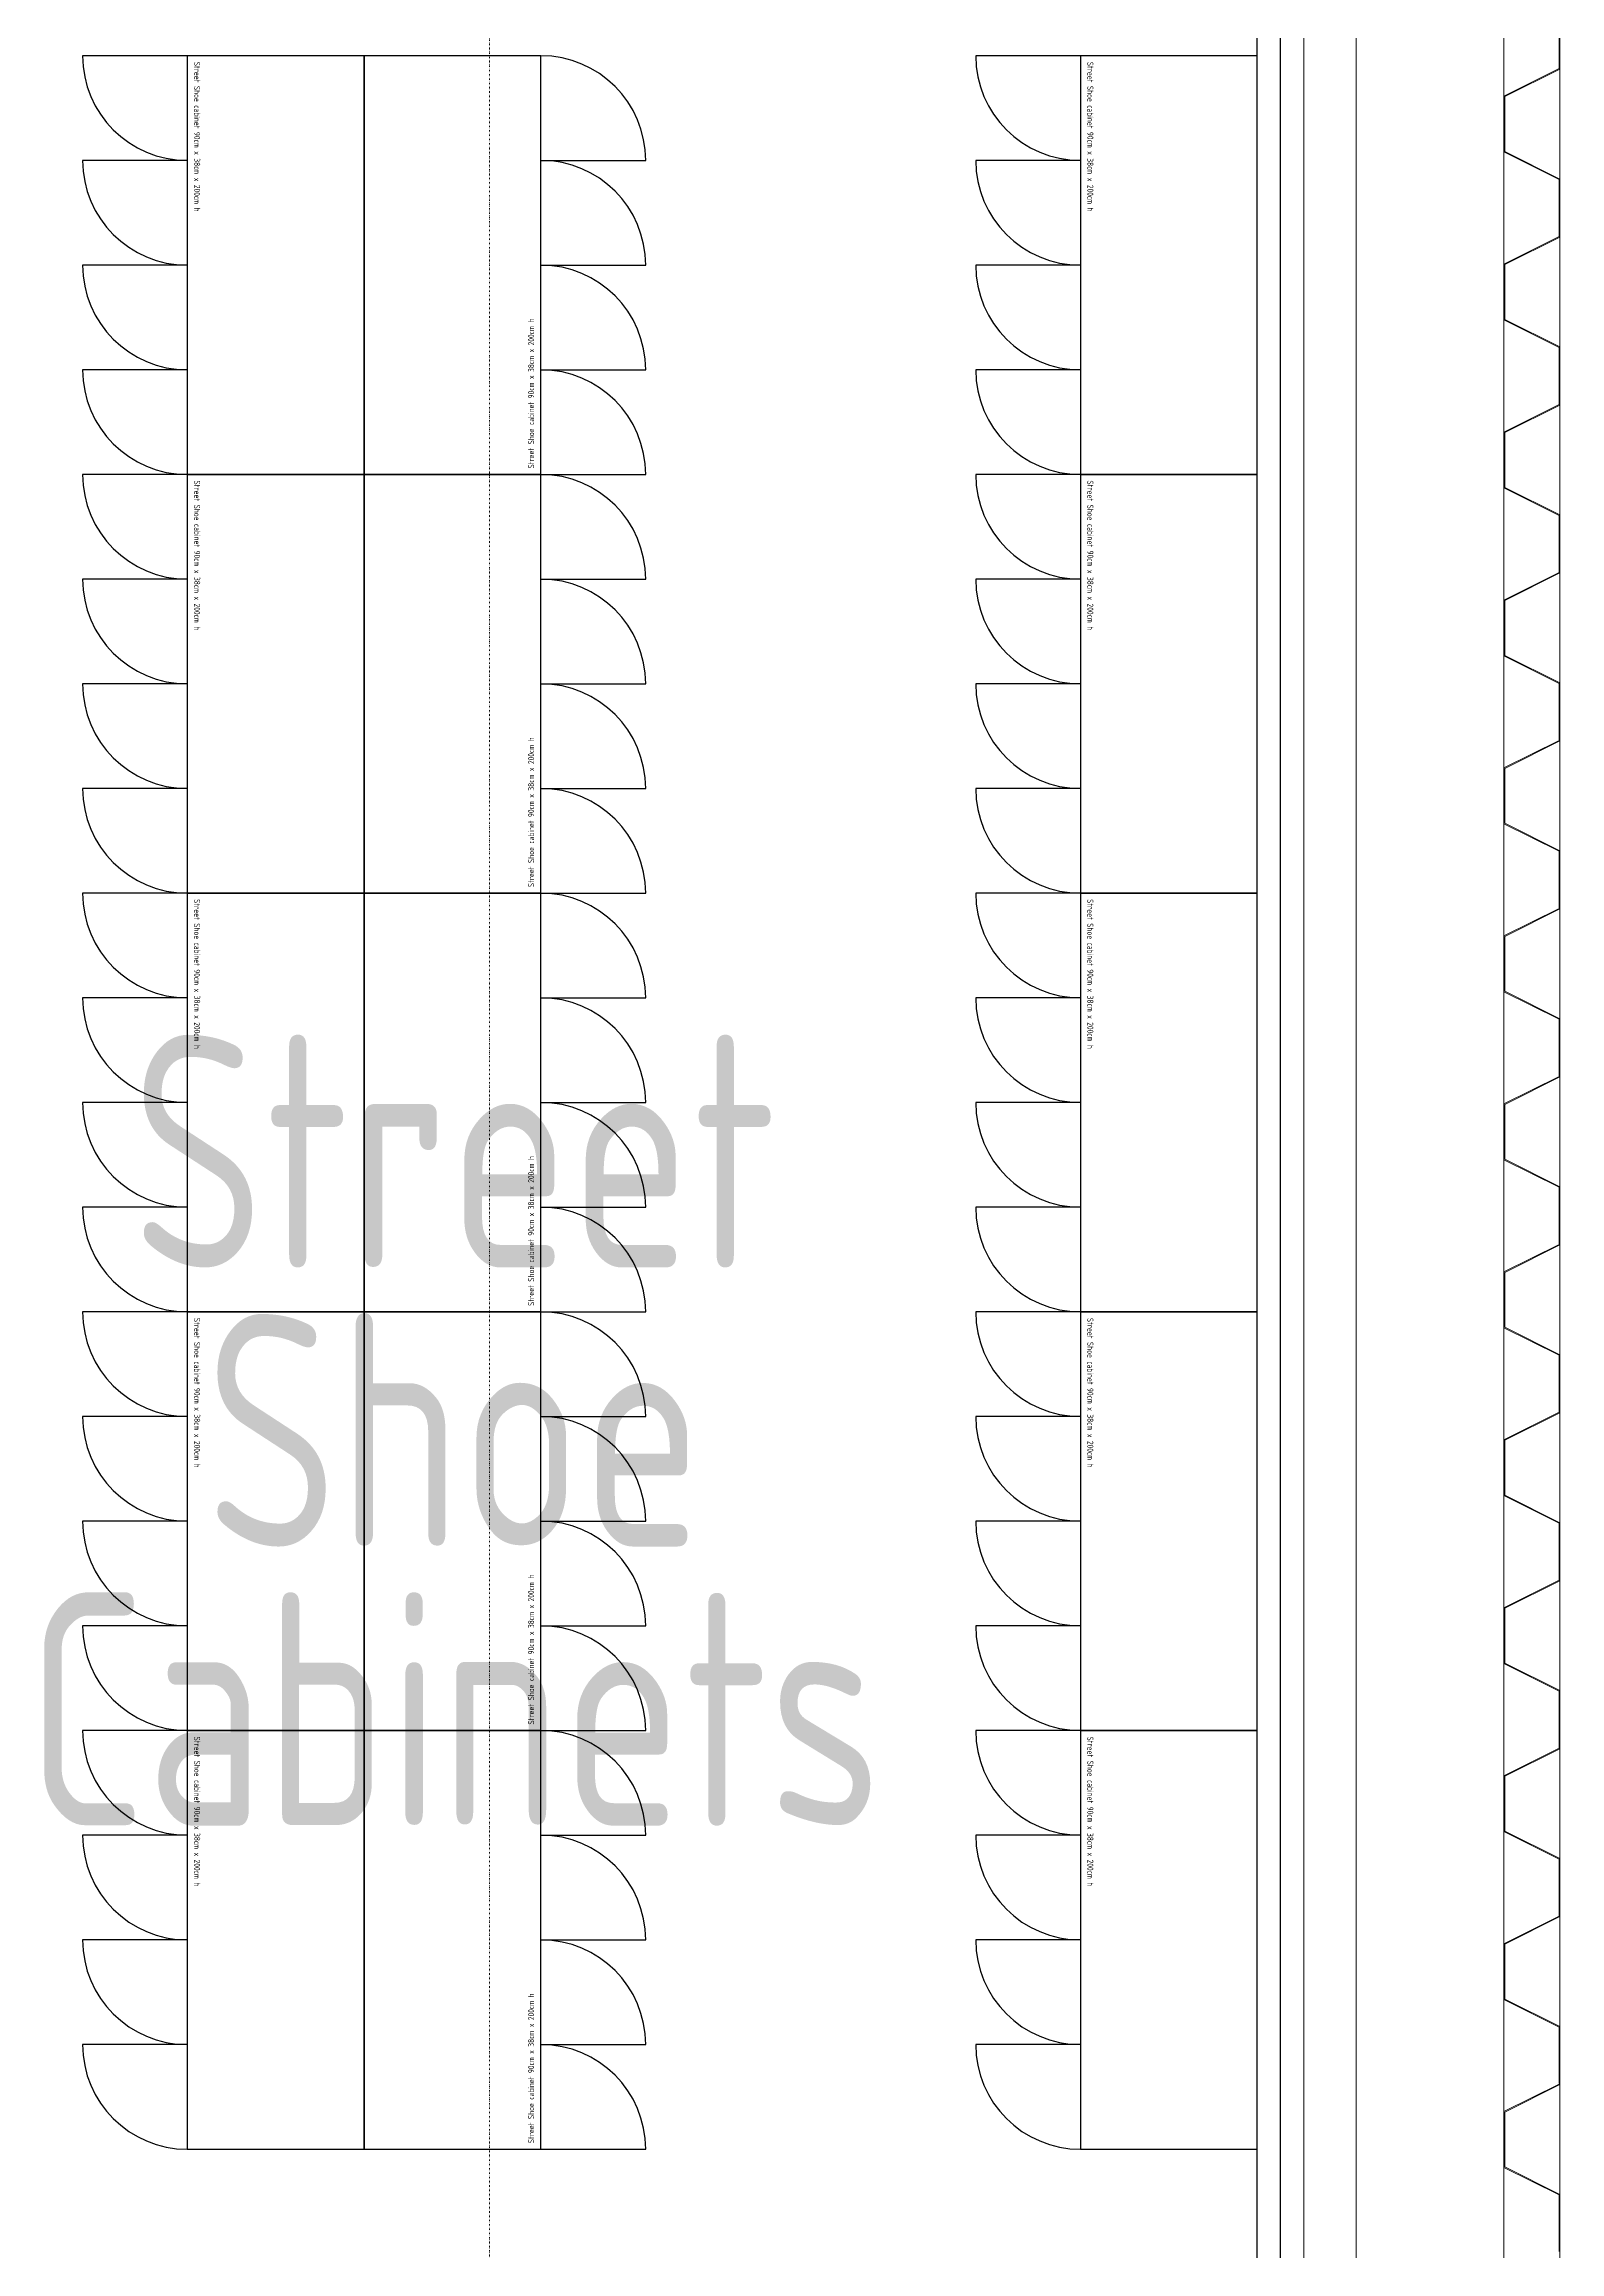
# Model space of a CAD drawing. Extents: x -32000 to 290600, y -29000 to 131250.
# Drawn here: x 260643 to 263900, y 8304 to 13050 of the extents above; entities that cross this region are included whole.
import ezdxf
from ezdxf.enums import TextEntityAlignment as Align

# ---------------------------------------------------------------- set-up
doc = ezdxf.new("R2010")
doc.units = 0
doc.header["$LTSCALE"] = 10
for name, pattern in [('H12PL3$0$JJP_三點線', [0.9, 0.3, -0.15, 0, -0.15, 0, -0.15, 0, -0.15]), ('H12PL3$0$JJP_虛線(退縮線、投影線、地下室範圍、非屬本工程、圖面分區)', [0.45, 0.3, -0.15]), ('XFM7P30ICA$0$H12PL3$0$JJP_三點線', [0.9, 0.3, -0.15, 0, -0.15, 0, -0.15, 0, -0.15]), ('XFM7P30ICA$0$H12PL3$0$JJP_虛線(退縮線、投影線、地下室範圍、非屬本工程、圖面分區)', [0.45, 0.3, -0.15])]:
    doc.linetypes.add(name, pattern=pattern)
for name, color, linetype in [('H12PL3$0$A-WALL-EX', 252, 'Continuous'), ('H12PL3$0$A-WALL-IN', 252, 'Continuous'), ('H12PL3$0$S-GRID', 252, 'Continuous'), ('XFDP30$0$A-CR-TXT', 2, 'Continuous'), ('XFDP30$0$A-W-P1S (50K)', 2, 'Continuous'), ('XFDP30$0$B-Eq pattern (Belong to quotation) (50K)', 2, 'Continuous'), ('XFM7P30ICA$0$H12PL3$0$A-WALL-EX', 252, 'Continuous'), ('XFM7P30ICA$0$H12PL3$0$A-WALL-IN', 252, 'Continuous'), ('XFM7P30ICA$0$H12PL3$0$Hattch', 252, 'Continuous'), ('XFM7P30ICA$0$H12PL3$0$S-GRID', 252, 'Continuous'), ('XFM7P30ICA$0$XFDP30$0$A-CR-TXT', 2, 'Continuous'), ('XFM7P30ICA$0$XFDP30$0$A-W-P1S (50K)', 2, 'Continuous'), ('XFM7P30ICA$0$XFDP30$0$B-Eq pattern (Belong to quotation)', 2, 'Continuous')]:
    doc.layers.add(name, color=color, linetype=linetype)
doc.styles.add('XFDP30$0$AA-TXT', font='isocp.shx', dxfattribs={"width": 0.8, "bigfont": 'china.shx'})
doc.styles.add('XFM7P30ICA$0$XFDP30$0$AA-TXT', font='isocp.shx', dxfattribs={"width": 0.8, "bigfont": 'china.shx'})

# ---------------------------------------------------------------- blocks, each defined once
blk = doc.blocks.new('XFDP30$0$~street shoe cabinet_900x380')
for p, q in [((900, 380), (0, 380)), ((0, 380), (0, 0)), ((900, 0), (900, 380)), ((0, 0), (900, 0)), ((675, 0), (675, -225)), ((0, 0), (0, -225)), ((225, 0), (225, -225)), ((450, 0), (450, -225))]:
    blk.add_line(p, q)
for centre in [(0, 0), (225, 0), (450, 0), (675, 0)]:
    blk.add_arc(centre, 225, 270, 0)
at = {"color": 1, "style": 'XFDP30$0$AA-TXT', "width": 0.8}
blk.add_text('Street Shoe cabinet 90cm x 38cm x 200cm h', height=13, dxfattribs=at).set_placement((12.8, 14.7))
blk = doc.blocks.new('XFDP30')
at = {"layer": 'XFDP30$0$A-W-P1S (50K)'}
for p, q in [((263300, -2050), (263300, 19850)), ((263250, -2000), (263250, 19800))]:
    blk.add_line(p, q, dxfattribs=at)
at = {"layer": 'XFDP30$0$B-Eq pattern (Belong to quotation) (50K)'}
for p, rotation in [((260950.7, 13025), 270), ((261710.7, 12125), 90), ((262870, 13025), 270), ((260950.7, 12125), 270), ((261710.7, 11225), 90), ((262870, 12125), 270), ((260950.7, 11225), 270), ((261710.7, 10325), 90), ((262870, 11225), 270), ((260950.7, 10325), 270), ((261710.7, 9425), 90), ((262870, 10325), 270), ((260950.7, 9425), 270), ((261710.7, 8525), 90), ((262870, 9425), 270)]:
    blk.add_blockref('XFDP30$0$~street shoe cabinet_900x380', p, dxfattribs=dict(at, rotation=rotation))
at = {"layer": 'XFDP30$0$A-CR-TXT', "style": 'XFDP30$0$AA-TXT', "width": 0.8}
for s, p in [('Street', (261524.3, 10420.5)), ('Shoe', (261524.3, 9820.5)), ('Cabinets', (261524.3, 9220.5))]:
    blk.add_text(s, height=500, dxfattribs=at).set_placement(p, align=Align.CENTER)
blk = doc.blocks.new('H12PL3')
at = {"layer": 'H12PL3$0$A-WALL-EX', "linetype": 'H12PL3$0$JJP_虛線(退縮線、投影線、地下室範圍、非屬本工程、圖面分區)', "lineweight": 0}
blk.add_line((263900, -2530), (263900, 30380), dxfattribs=at)
at = {"layer": 'H12PL3$0$A-WALL-EX', "linetype": 'H12PL3$0$JJP_虛線(退縮線、投影線、地下室範圍、非屬本工程、圖面分區)', "lineweight": 0, "flags": 128}
for points in [[(263900.03, -2650.03), (263900.03, 30500)], [(263780, 30380), (263780, -2530)], [(263780, 30380), (263780, -2530)], [(263900, -2650), (263900, 30380)]]:
    blk.add_lwpolyline(points, dxfattribs=at)
at = {"layer": 'H12PL3$0$A-WALL-EX', "lineweight": 0, "flags": 128}
for points in [[(263780, 21050), (263780, -2530)], [(263900, -2650), (263900, 21050)]]:
    blk.add_lwpolyline(points, dxfattribs=at)
at = {"layer": 'H12PL3$0$A-WALL-IN', "lineweight": 0, "flags": 128}
for points in [[(263350, 26150), (263350, -2100)], [(263462.5, -2100), (263462.5, 26150)]]:
    blk.add_lwpolyline(points, dxfattribs=at)
at = {"layer": 'H12PL3$0$S-GRID', "linetype": 'H12PL3$0$JJP_三點線', "lineweight": 0}
blk.add_line((261600, 128250), (261600, -28000), dxfattribs=at)
blk.add_blockref('XFDP30', (0, 0))
blk = doc.blocks.new('XFM7P30ICA$0$XFDP30$0$~street shoe cabinet_900x380')
for p, q in [((900, 380), (0, 380)), ((0, 380), (0, 0)), ((900, 0), (900, 380)), ((0, 0), (900, 0)), ((675, 0), (675, -225)), ((0, 0), (0, -225)), ((225, 0), (225, -225)), ((450, 0), (450, -225))]:
    blk.add_line(p, q)
for centre in [(0, 0), (225, 0), (450, 0), (675, 0)]:
    blk.add_arc(centre, 225, 270, 0)
at = {"color": 1, "style": 'XFM7P30ICA$0$XFDP30$0$AA-TXT', "width": 0.8}
blk.add_text('Street Shoe cabinet 90cm x 38cm x 200cm h', height=13, dxfattribs=at).set_placement((12.8, 14.7))
blk = doc.blocks.new('XFM7P30ICA$0$XFDP30')
at = {"layer": 'XFM7P30ICA$0$XFDP30$0$A-W-P1S (50K)'}
for p, q in [((263300, -2050), (263300, 19850)), ((263250, -2000), (263250, 19800))]:
    blk.add_line(p, q, dxfattribs=at)
at = {"layer": 'XFM7P30ICA$0$XFDP30$0$B-Eq pattern (Belong to quotation)'}
for p, rotation in [((260950.7, 13025), 270), ((261710.7, 12125), 90), ((262870, 13025), 270), ((260950.7, 12125), 270), ((261710.7, 11225), 90), ((262870, 12125), 270), ((260950.7, 11225), 270), ((261710.7, 10325), 90), ((262870, 11225), 270), ((260950.7, 10325), 270), ((261710.7, 9425), 90), ((262870, 10325), 270), ((260950.7, 9425), 270), ((261710.7, 8525), 90), ((262870, 9425), 270)]:
    blk.add_blockref('XFM7P30ICA$0$XFDP30$0$~street shoe cabinet_900x380', p, dxfattribs=dict(at, rotation=rotation))
at = {"layer": 'XFM7P30ICA$0$XFDP30$0$A-CR-TXT', "style": 'XFM7P30ICA$0$XFDP30$0$AA-TXT', "width": 0.8}
for s, p in [('Street', (261524.3, 10420.5)), ('Shoe', (261524.3, 9820.5)), ('Cabinets', (261524.3, 9220.5))]:
    blk.add_text(s, height=500, dxfattribs=at).set_placement(p, align=Align.CENTER)
blk = doc.blocks.new('XFM7P30ICA$0$H12PL3')
at = {"layer": 'XFM7P30ICA$0$H12PL3$0$A-WALL-EX', "linetype": 'XFM7P30ICA$0$H12PL3$0$JJP_虛線(退縮線、投影線、地下室範圍、非屬本工程、圖面分區)', "lineweight": 0}
blk.add_line((263900, -2530), (263900, 30380), dxfattribs=at)
at = {"layer": 'XFM7P30ICA$0$H12PL3$0$A-WALL-EX', "linetype": 'XFM7P30ICA$0$H12PL3$0$JJP_虛線(退縮線、投影線、地下室範圍、非屬本工程、圖面分區)', "lineweight": 0, "flags": 128}
for points in [[(263900.03, -2650.03), (263900.03, 30500)], [(263780, 30380), (263780, -2530)], [(263780, 30380), (263780, -2530)], [(263900, -2650), (263900, 30380)]]:
    blk.add_lwpolyline(points, dxfattribs=at)
at = {"layer": 'XFM7P30ICA$0$H12PL3$0$A-WALL-EX', "lineweight": 0, "flags": 128}
for points in [[(263780, 21050), (263780, -2530)], [(263900, -2650), (263900, 21050)]]:
    blk.add_lwpolyline(points, dxfattribs=at)
at = {"layer": 'XFM7P30ICA$0$H12PL3$0$A-WALL-IN', "lineweight": 0, "flags": 128}
for points in [[(263462.5, -2100), (263462.5, 26300)], [(263350, 21850), (263350, -2100)]]:
    blk.add_lwpolyline(points, dxfattribs=at)
at = {"layer": 'XFM7P30ICA$0$H12PL3$0$Hattch', "lineweight": 0}
for p, q in [((263898.32, 12998.42), (263898.32, 13120.1)), ((263900, 13121.14), (263900, 12997.38)), ((263780, 12938.22), (263898.32, 12997.38)), ((263781.68, 12937.18), (263900, 12996.34)), ((263780, 12818.22), (263780, 12938.22)), ((263781.68, 12819.26), (263781.68, 12937.18)), ((263780, 12818.22), (263898.32, 12759.06)), ((263781.68, 12819.26), (263900, 12760.1)), ((263898.32, 12637.38), (263898.32, 12759.06)), ((263900, 12760.1), (263900, 12636.34)), ((263780, 12577.18), (263898.32, 12636.34)), ((263781.68, 12576.14), (263900, 12635.3)), ((263780, 12457.18), (263780, 12577.18)), ((263781.68, 12458.22), (263781.68, 12576.14)), ((263780, 12457.18), (263898.32, 12398.02)), ((263781.68, 12458.22), (263900, 12399.06)), ((263898.32, 12276.34), (263898.32, 12398.02)), ((263900, 12399.06), (263900, 12275.3)), ((263780, 12216.14), (263898.32, 12275.3)), ((263781.68, 12215.1), (263900, 12274.26)), ((263780, 12096.14), (263780, 12216.14)), ((263781.68, 12097.18), (263781.68, 12215.1)), ((263780, 12096.14), (263898.32, 12036.98)), ((263781.68, 12097.18), (263900, 12038.02)), ((263898.32, 11915.3), (263898.32, 12036.98)), ((263900, 12038.02), (263900, 11914.26)), ((263780, 11855.1), (263898.32, 11914.26)), ((263781.68, 11854.07), (263900, 11913.23)), ((263780, 11735.1), (263780, 11855.1)), ((263781.68, 11736.14), (263781.68, 11854.07)), ((263780, 11735.1), (263898.32, 11675.94)), ((263781.68, 11736.14), (263900, 11676.98)), ((263898.32, 11554.26), (263898.32, 11675.94)), ((263900, 11676.98), (263900, 11553.23)), ((263780, 11494.07), (263898.32, 11553.23)), ((263781.68, 11493.03), (263900, 11552.19)), ((263780, 11374.07), (263780, 11494.07)), ((263781.68, 11375.1), (263781.68, 11493.03)), ((263780, 11374.07), (263898.32, 11314.91)), ((263781.68, 11375.1), (263900, 11315.94)), ((263898.32, 11193.23), (263898.32, 11314.91)), ((263900, 11315.94), (263900, 11192.19)), ((263780, 11133.03), (263898.32, 11192.19)), ((263781.68, 11131.99), (263900, 11191.15)), ((263780, 11013.03), (263780, 11133.03)), ((263781.68, 11014.07), (263781.68, 11131.99)), ((263780, 11013.03), (263898.32, 10953.87)), ((263781.68, 11014.07), (263900, 10954.91)), ((263898.32, 10832.19), (263898.32, 10953.87)), ((263900, 10954.91), (263900, 10831.15)), ((263780, 10771.99), (263898.32, 10831.15)), ((263781.68, 10770.95), (263900, 10830.11)), ((263780, 10651.99), (263780, 10771.99)), ((263781.68, 10653.03), (263781.68, 10770.95)), ((263780, 10651.99), (263898.32, 10592.83)), ((263781.68, 10653.03), (263900, 10593.87)), ((263898.32, 10471.15), (263898.32, 10592.83)), ((263900, 10593.87), (263900, 10470.11)), ((263780, 10410.95), (263898.32, 10470.11)), ((263781.68, 10409.91), (263900, 10469.07)), ((263780, 10290.95), (263780, 10410.95)), ((263781.68, 10291.99), (263781.68, 10409.91)), ((263780, 10290.95), (263898.32, 10231.79)), ((263781.68, 10291.99), (263900, 10232.83)), ((263898.32, 10110.11), (263898.32, 10231.79)), ((263900, 10232.83), (263900, 10109.07)), ((263780, 10049.91), (263898.32, 10109.07)), ((263781.68, 10048.87), (263900, 10108.03)), ((263780, 9929.91), (263780, 10049.91)), ((263781.68, 9930.95), (263781.68, 10048.87)), ((263780, 9929.91), (263898.32, 9870.75)), ((263781.68, 9930.95), (263900, 9871.79)), ((263900, 9871.79), (263900, 9748.03)), ((263898.32, 9749.07), (263898.32, 9870.75)), ((263780, 9688.87), (263898.32, 9748.03)), ((263781.68, 9687.84), (263900, 9747)), ((263780, 9568.87), (263780, 9688.87)), ((263781.68, 9569.91), (263781.68, 9687.84)), ((263780, 9568.87), (263898.32, 9509.71)), ((263781.68, 9569.91), (263900, 9510.75)), ((263898.32, 9388.03), (263898.32, 9509.71)), ((263900, 9510.75), (263900, 9387)), ((263780, 9327.84), (263898.32, 9387)), ((263781.68, 9326.8), (263900, 9385.96)), ((263780, 9207.84), (263780, 9327.84)), ((263781.68, 9208.87), (263781.68, 9326.8)), ((263780, 9207.84), (263898.32, 9148.68)), ((263781.68, 9208.87), (263900, 9149.71)), ((263898.32, 9027), (263898.32, 9148.68)), ((263900, 9149.71), (263900, 9025.96)), ((263780, 8966.8), (263898.32, 9025.96)), ((263781.68, 8965.76), (263900, 9024.92)), ((263780, 8846.8), (263780, 8966.8)), ((263781.68, 8847.84), (263781.68, 8965.76)), ((263780, 8846.8), (263898.32, 8787.64)), ((263781.68, 8847.84), (263900, 8788.68)), ((263898.32, 8665.96), (263898.32, 8787.64)), ((263900, 8788.68), (263900, 8664.92)), ((263780, 8605.76), (263898.32, 8664.92)), ((263781.68, 8604.72), (263900, 8663.88)), ((263780, 8485.76), (263780, 8605.76)), ((263781.68, 8486.8), (263781.68, 8604.72)), ((263780, 8485.76), (263898.32, 8426.6)), ((263781.68, 8486.8), (263900, 8427.64)), ((263898.32, 8304.92), (263898.32, 8426.6)), ((263900, 8427.64), (263900, 8303.88))]:
    blk.add_line(p, q, dxfattribs=at)
at = {"layer": 'XFM7P30ICA$0$H12PL3$0$S-GRID', "linetype": 'XFM7P30ICA$0$H12PL3$0$JJP_三點線', "lineweight": 0}
blk.add_line((261600, 128250), (261600, -28000), dxfattribs=at)
blk.add_blockref('XFM7P30ICA$0$XFDP30', (0, 0))
blk = doc.blocks.new('XFM7P30ICA')
for name in ['XFM7P30ICA$0$H12PL3', 'XFM7P30ICA$0$XFDP30']:
    blk.add_blockref(name, (0, 0))

msp = doc.modelspace()

# ---------------------------------------------------------------- block references
for name in ['H12PL3', 'XFM7P30ICA']:
    msp.add_blockref(name, (0, 0))

doc.saveas('drawing.dxf')
